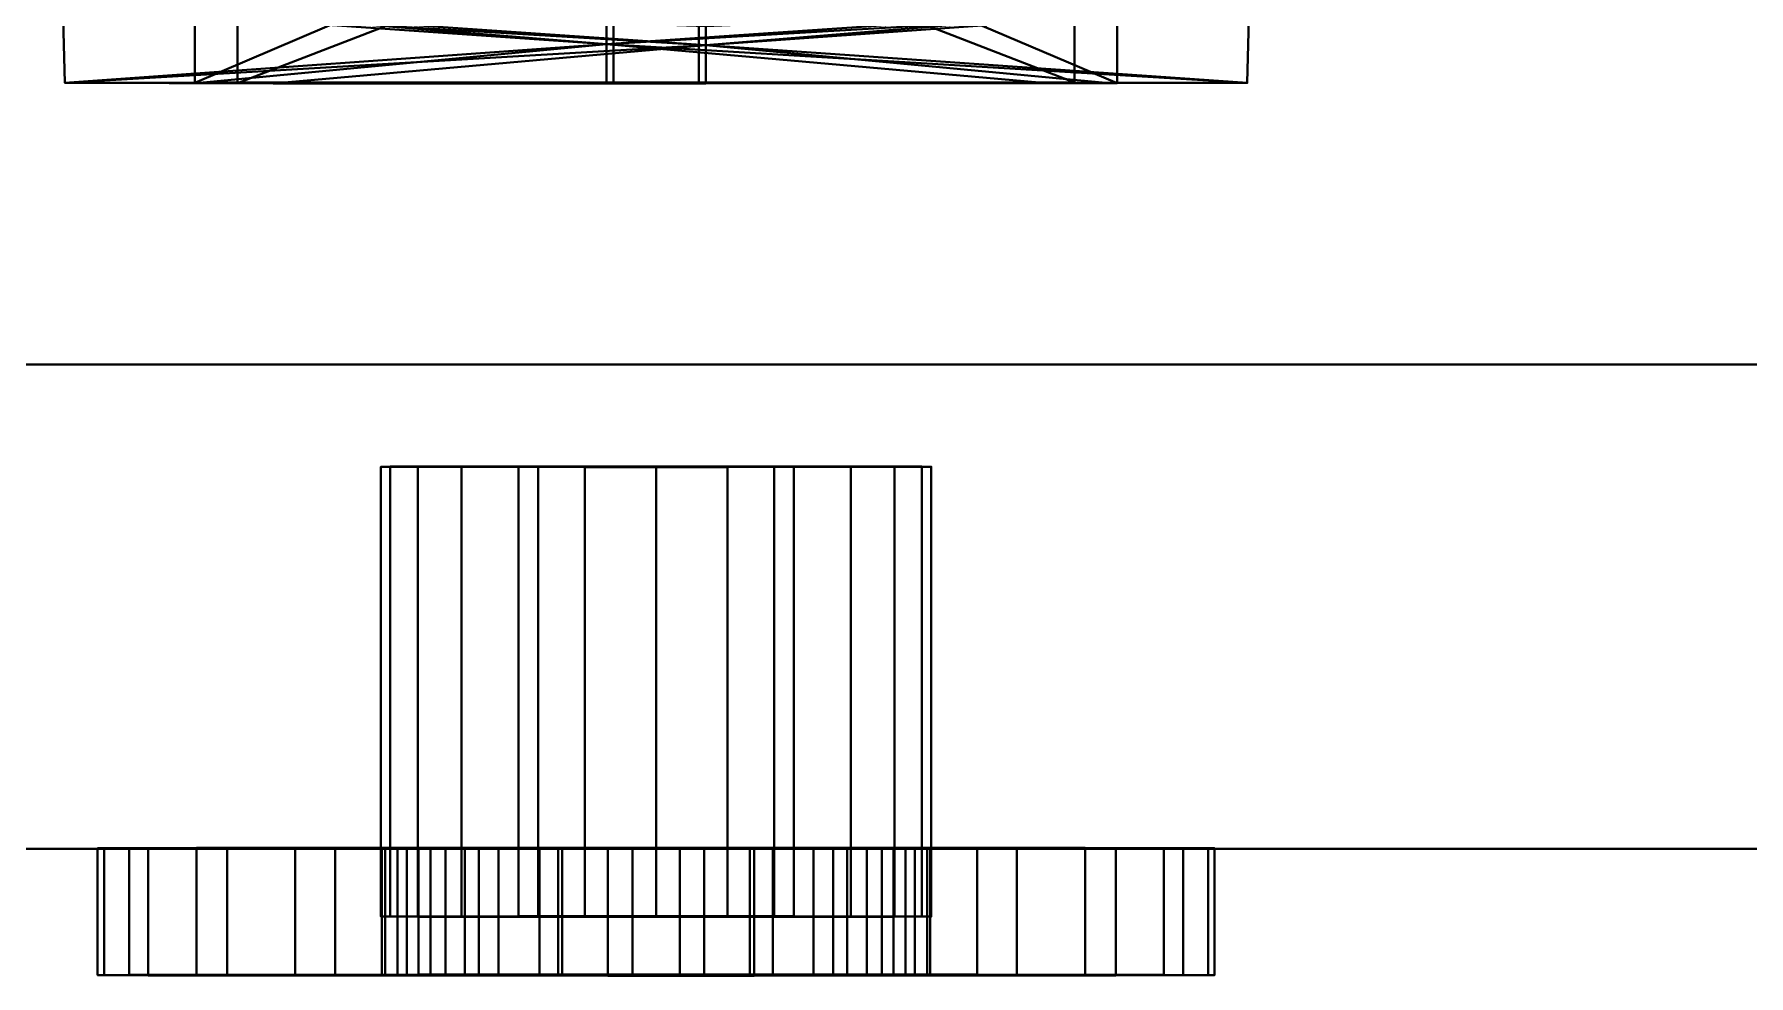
# Model space of a CAD drawing. Header units: millimetres. Extents: x -1145 to -245, y -164 to 264.
# Drawn here: x -672.56 to -638.92, y -163.99 to -145.52 of the extents above; entities that cross this region are included whole.
import ezdxf

# ---------------------------------------------------------------- set-up
doc = ezdxf.new("R2010")
doc.units = ezdxf.units.MM
doc.layers.add('A-GENM', color=7, linetype='Continuous', lineweight=40)

msp = doc.modelspace()

# ---------------------------------------------------------------- meshes
at = {"layer": 'A-GENM', "color": 45, "true_color": 0xad8360}
mesh = msp.add_polyface(dxfattribs=at)
corners = [(-245, -161.5, 725), (-245, 263.5, 725), (-1145, 263.5, 725), (-1145, -161.5, 725)]
mesh.append_faces([[corners[k] for k in face] for face in [(1, 2, 3, 0)]], dxfattribs={"color": 45})
mesh = msp.add_polyface(dxfattribs=at)
corners = [(-245, 263.5, 700), (-245, -161.5, 700), (-1145, -161.5, 700), (-1145, 263.5, 700)]
mesh.append_faces([[corners[k] for k in face] for face in [(2, 3, 0, 1)]], dxfattribs={"color": 45})
at = {"layer": 'A-GENM', "color": 254, "true_color": 0xced2d5}
mesh = msp.add_polyface(dxfattribs=at)
corners = [(-661.199, -146.467, 660.251), (-661.199, -144.717, 660.253), (-661.199, -142.967, 660.255), (-661.199, -141.217, 660.256), (-661.199, -139.467, 660.258), (-669.411, -139.473, 665.964), (-668.575, -139.483, 675.929), (-659.527, -139.488, 680.188), (-659.527, -141.238, 680.186), (-659.527, -142.988, 680.185), (-659.527, -144.738, 680.183), (-659.527, -146.488, 680.181), (-668.575, -146.483, 675.922), (-669.411, -146.473, 665.957)]
mesh.append_faces([[corners[k] for k in face] for face in [(12, 6, 9), (2, 5, 13)]], dxfattribs={"vtx0": -1, "vtx1": -1, "vtx2": -1, "color": 254})
mesh.append_faces([[corners[k] for k in face] for face in [(5, 6, 12, 13)]], dxfattribs={"vtx1": -1, "vtx3": -1, "color": 254})
mesh.append_faces([[corners[k] for k in face] for face in [(10, 11, 12, 9), (3, 4, 5, 2)]], dxfattribs={"vtx2": -1, "color": 254})
mesh.append_faces([[corners[k] for k in face] for face in [(6, 7, 8, 9), (13, 0, 1, 2)]], dxfattribs={"vtx3": -1, "color": 254})
mesh = msp.add_polyface(dxfattribs=at)
corners = [(-659.527, -139.488, 680.188), (-651.315, -139.482, 674.482), (-652.151, -139.472, 664.517), (-661.199, -139.467, 660.258), (-661.199, -141.217, 660.256), (-661.199, -142.967, 660.255), (-661.199, -144.717, 660.253), (-661.199, -146.467, 660.251), (-652.151, -146.472, 664.51), (-651.315, -146.482, 674.475), (-659.527, -146.488, 680.181), (-659.527, -144.738, 680.183), (-659.527, -142.988, 680.185), (-659.527, -141.238, 680.186)]
mesh.append_faces([[corners[k] for k in face] for face in [(8, 5, 6, 7)]], dxfattribs={"vtx0": -1, "color": 254})
mesh.append_faces([[corners[k] for k in face] for face in [(8, 2, 5), (12, 1, 9)]], dxfattribs={"vtx0": -1, "vtx1": -1, "vtx2": -1, "color": 254})
mesh.append_faces([[corners[k] for k in face] for face in [(2, 8, 9, 1)]], dxfattribs={"vtx0": -1, "vtx2": -1, "color": 254})
mesh.append_faces([[corners[k] for k in face] for face in [(13, 0, 1, 12)]], dxfattribs={"vtx2": -1, "color": 254})
mesh.append_faces([[corners[k] for k in face] for face in [(2, 3, 4, 5), (9, 10, 11, 12)]], dxfattribs={"vtx3": -1, "color": 254})
at = {"layer": 'A-GENM', "color": 45, "true_color": 0xad8360}
mesh = msp.add_polyface(dxfattribs=at)
corners = [(-245, -142.5, 37.475), (-245, -161.5, 37.475), (-693.32, -161.5, 37.475), (-693.32, -142.5, 37.475)]
mesh.append_faces([[corners[k] for k in face] for face in [(3, 0, 1, 2)]], dxfattribs={"color": 45})
mesh = msp.add_polyface(dxfattribs=at)
corners = [(-245, -152, 692.5), (-245, -142.5, 685), (-693.32, -142.5, 685), (-693.32, -152, 692.5)]
mesh.append_faces([[corners[k] for k in face] for face in [(0, 1, 2, 3)]], dxfattribs={"color": 45})
at = {"layer": 'A-GENM', "color": 254, "true_color": 0xced2d5}
mesh = msp.add_polyface(dxfattribs=at)
corners = [(-670.524, -144.972, 664.541), (-666.669, -144.967, 660.434), (-661.336, -144.966, 658.619), (-661.336, -145.341, 658.618), (-661.336, -145.716, 658.618), (-661.336, -146.091, 658.618), (-661.336, -146.466, 658.617), (-669.252, -146.47, 662.702), (-671.962, -146.478, 671.189), (-667.877, -146.487, 679.105), (-659.39, -146.489, 681.815), (-659.39, -146.114, 681.815), (-659.39, -145.739, 681.816), (-659.39, -145.364, 681.816), (-659.39, -144.989, 681.816), (-659.794, -144.989, 681.843), (-660.198, -144.989, 681.856), (-666.039, -144.988, 680.379), (-670.36, -144.984, 676.179), (-672.001, -144.978, 670.382)]
mesh.append_faces([[corners[k] for k in face] for face in [(13, 18, 12), (9, 12, 8), (1, 3, 0), (4, 0, 3)]], dxfattribs={"vtx0": -1, "vtx1": -1, "color": 254})
mesh.append_faces([[corners[k] for k in face] for face in [(8, 19, 4), (19, 8, 12)]], dxfattribs={"vtx0": -1, "vtx1": -1, "vtx2": -1, "color": 254})
mesh.append_faces([[corners[k] for k in face] for face in [(12, 18, 19), (4, 19, 0)]], dxfattribs={"vtx0": -1, "vtx2": -1, "color": 254})
mesh.append_faces([[corners[k] for k in face] for face in [(14, 15, 13)]], dxfattribs={"vtx1": -1, "color": 254})
mesh.append_faces([[corners[k] for k in face] for face in [(17, 18, 13), (16, 17, 13), (15, 16, 13), (7, 8, 4)]], dxfattribs={"vtx1": -1, "vtx2": -1, "color": 254})
mesh.append_faces([[corners[k] for k in face] for face in [(1, 2, 3), (5, 6, 7, 4)]], dxfattribs={"vtx2": -1, "color": 254})
mesh.append_faces([[corners[k] for k in face] for face in [(9, 10, 11, 12)]], dxfattribs={"vtx3": -1, "color": 254})
mesh = msp.add_polyface(dxfattribs=at)
corners = [(-661.336, -146.466, 658.617), (-661.336, -146.091, 658.618), (-661.336, -145.716, 658.618), (-661.336, -145.341, 658.618), (-661.336, -144.966, 658.619), (-660.932, -144.966, 658.592), (-660.528, -144.966, 658.579), (-654.687, -144.967, 660.056), (-650.366, -144.971, 664.256), (-648.725, -144.977, 670.053), (-650.201, -144.983, 675.894), (-654.057, -144.988, 680.001), (-659.39, -144.989, 681.816), (-659.39, -145.364, 681.816), (-659.39, -145.739, 681.816), (-659.39, -146.114, 681.815), (-659.39, -146.489, 681.815), (-651.473, -146.485, 677.73), (-648.764, -146.476, 669.243), (-652.849, -146.468, 661.327)]
mesh.append_faces([[corners[k] for k in face] for face in [(3, 8, 2), (11, 13, 10), (14, 10, 13)]], dxfattribs={"vtx0": -1, "vtx1": -1, "color": 254})
mesh.append_faces([[corners[k] for k in face] for face in [(18, 9, 14), (9, 18, 2)]], dxfattribs={"vtx0": -1, "vtx1": -1, "vtx2": -1, "color": 254})
mesh.append_faces([[corners[k] for k in face] for face in [(2, 18, 19), (2, 8, 9), (14, 9, 10)]], dxfattribs={"vtx0": -1, "vtx2": -1, "color": 254})
mesh.append_faces([[corners[k] for k in face] for face in [(4, 5, 3)]], dxfattribs={"vtx1": -1, "color": 254})
mesh.append_faces([[corners[k] for k in face] for face in [(7, 8, 3), (6, 7, 3), (5, 6, 3), (17, 18, 14)]], dxfattribs={"vtx1": -1, "vtx2": -1, "color": 254})
mesh.append_faces([[corners[k] for k in face] for face in [(11, 12, 13), (15, 16, 17, 14)]], dxfattribs={"vtx2": -1, "color": 254})
mesh.append_faces([[corners[k] for k in face] for face in [(19, 0, 1, 2)]], dxfattribs={"vtx3": -1, "color": 254})
mesh = msp.add_polyface(dxfattribs=at)
corners = [(-661.336, -146.466, 658.617), (-652.849, -146.468, 661.327), (-648.764, -146.476, 669.243), (-651.473, -146.485, 677.73), (-659.39, -146.489, 681.815), (-667.877, -146.487, 679.105), (-671.962, -146.478, 671.189), (-669.252, -146.47, 662.702), (-659.527, -146.488, 680.181), (-651.315, -146.482, 674.475), (-652.151, -146.472, 664.51), (-661.199, -146.467, 660.251), (-669.411, -146.473, 665.957), (-668.575, -146.483, 675.922)]
mesh.append_faces([[corners[k] for k in face] for face in [(6, 13, 5), (10, 2, 9), (2, 10, 1), (7, 12, 6)]], dxfattribs={"vtx0": -1, "vtx1": -1, "color": 254})
mesh.append_faces([[corners[k] for k in face] for face in [(9, 2, 3), (8, 4, 5, 13), (1, 10, 11, 0), (6, 12, 13)]], dxfattribs={"vtx0": -1, "vtx2": -1, "color": 254})
mesh.append_faces([[corners[k] for k in face] for face in [(8, 9, 3, 4), (11, 12, 7, 0)]], dxfattribs={"vtx1": -1, "vtx3": -1, "color": 254})
at = {"layer": 'A-GENM', "color": 45, "true_color": 0xad8360}
mesh = msp.add_polyface(dxfattribs=at)
corners = [(-245, -161.5, 692.5), (-245, -152, 692.5), (-693.32, -152, 692.5), (-693.32, -161.5, 692.5)]
mesh.append_faces([[corners[k] for k in face] for face in [(3, 0, 1, 2)]], dxfattribs={"color": 45})
at = {"layer": 'A-GENM', "color": 254, "true_color": 0xced2d5}
mesh = msp.add_polyface(dxfattribs=at)
corners = [(-660.363, -154.011, 675.628), (-658.965, -154.011, 675.444), (-657.663, -154.01, 674.905), (-656.544, -154.009, 674.047), (-655.686, -154.008, 672.928), (-655.147, -154.007, 671.626), (-654.963, -154.005, 670.228), (-655.147, -154.004, 668.831), (-655.686, -154.002, 667.528), (-656.544, -154.001, 666.41), (-657.663, -154, 665.552), (-658.965, -154, 665.012), (-660.363, -154, 664.828), (-661.76, -154, 665.012), (-663.063, -154, 665.552), (-664.181, -154.001, 666.41), (-665.039, -154.002, 667.528), (-665.579, -154.004, 668.831), (-665.763, -154.005, 670.228), (-665.579, -154.007, 671.626), (-665.039, -154.008, 672.928), (-664.181, -154.009, 674.047), (-663.063, -154.01, 674.905), (-661.76, -154.011, 675.444), (-662.68, -154.008, 673.405), (-662.68, -154.002, 666.696), (-660.363, -154.002, 666.696), (-658.045, -154.002, 666.696), (-658.045, -154.008, 673.405), (-660.363, -154.008, 673.405)]
mesh.append_faces([[corners[k] for k in face] for face in [(19, 24, 18), (22, 24, 21), (27, 11, 26), (7, 27, 6)]], dxfattribs={"vtx0": -1, "vtx1": -1, "color": 254})
mesh.append_faces([[corners[k] for k in face] for face in [(24, 22, 23, 29), (25, 17, 18, 24), (25, 14, 15), (28, 2, 3), (28, 5, 6, 27)]], dxfattribs={"vtx0": -1, "vtx2": -1, "color": 254})
mesh.append_faces([[corners[k] for k in face] for face in [(24, 19, 20, 21), (29, 23, 0, 1), (28, 3, 4, 5), (27, 7, 8, 9)]], dxfattribs={"vtx0": -1, "vtx3": -1, "color": 254})
mesh.append_faces([[corners[k] for k in face] for face in [(16, 17, 25, 15), (12, 13, 26, 11), (10, 11, 27, 9)]], dxfattribs={"vtx1": -1, "vtx2": -1, "color": 254})
mesh.append_faces([[corners[k] for k in face] for face in [(25, 26, 13, 14), (28, 29, 1, 2)]], dxfattribs={"vtx1": -1, "vtx3": -1, "color": 254})
mesh = msp.add_polyface(dxfattribs=at)
corners = [(-660.363, -162.823, 664.819), (-661.76, -162.823, 665.003), (-663.063, -162.824, 665.543), (-664.181, -162.825, 666.401), (-665.039, -162.826, 667.519), (-665.579, -162.827, 668.822), (-665.763, -162.829, 670.219), (-665.579, -162.83, 671.617), (-665.039, -162.832, 672.919), (-664.181, -162.833, 674.038), (-663.063, -162.834, 674.896), (-661.76, -162.834, 675.435), (-660.363, -162.834, 675.619), (-660.363, -154.011, 675.628), (-661.76, -154.011, 675.444), (-663.063, -154.01, 674.905), (-664.181, -154.009, 674.047), (-665.039, -154.008, 672.928), (-665.579, -154.007, 671.626), (-665.763, -154.005, 670.228), (-665.579, -154.004, 668.831), (-665.039, -154.002, 667.528), (-664.181, -154.001, 666.41), (-663.063, -154, 665.552), (-661.76, -154, 665.012), (-660.363, -154, 664.828)]
mesh.append_faces([[corners[k] for k in face] for face in [(13, 14, 11, 12), (0, 1, 24, 25)]], dxfattribs={"vtx1": -1, "color": 254})
mesh.append_faces([[corners[k] for k in face] for face in [(14, 15, 10, 11), (16, 17, 8, 9), (15, 16, 9, 10), (17, 18, 7, 8), (6, 7, 18, 19), (19, 20, 5, 6), (20, 21, 4, 5), (22, 23, 2, 3), (21, 22, 3, 4), (23, 24, 1, 2)]], dxfattribs={"vtx1": -1, "vtx3": -1, "color": 254})
mesh = msp.add_polyface(dxfattribs=at)
corners = [(-662.68, -162.825, 666.687), (-660.363, -162.825, 666.687), (-660.363, -154.002, 666.696), (-662.68, -154.002, 666.696)]
mesh.append_faces([[corners[k] for k in face] for face in [(0, 1, 2, 3)]], dxfattribs={"color": 254})
mesh = msp.add_polyface(dxfattribs=at)
corners = [(-662.68, -162.832, 673.396), (-662.68, -162.825, 666.687), (-662.68, -154.002, 666.696), (-662.68, -154.008, 673.405)]
mesh.append_faces([[corners[k] for k in face] for face in [(3, 0, 1, 2)]], dxfattribs={"color": 254})
mesh = msp.add_polyface(dxfattribs=at)
corners = [(-660.363, -162.832, 673.396), (-662.68, -162.832, 673.396), (-662.68, -154.008, 673.405), (-660.363, -154.008, 673.405)]
mesh.append_faces([[corners[k] for k in face] for face in [(0, 1, 2, 3)]], dxfattribs={"color": 254})
mesh = msp.add_polyface(dxfattribs=at)
corners = [(-660.363, -162.834, 675.619), (-658.965, -162.834, 675.435), (-657.663, -162.834, 674.896), (-656.544, -162.833, 674.038), (-655.686, -162.832, 672.919), (-655.147, -162.83, 671.617), (-654.963, -162.829, 670.219), (-655.147, -162.827, 668.822), (-655.686, -162.826, 667.519), (-656.544, -162.825, 666.401), (-657.663, -162.824, 665.543), (-658.965, -162.823, 665.003), (-660.363, -162.823, 664.819), (-660.363, -154, 664.828), (-658.965, -154, 665.012), (-657.663, -154, 665.552), (-656.544, -154.001, 666.41), (-655.686, -154.002, 667.528), (-655.147, -154.004, 668.831), (-654.963, -154.005, 670.228), (-655.147, -154.007, 671.626), (-655.686, -154.008, 672.928), (-656.544, -154.009, 674.047), (-657.663, -154.01, 674.905), (-658.965, -154.011, 675.444), (-660.363, -154.011, 675.628)]
mesh.append_faces([[corners[k] for k in face] for face in [(13, 14, 11, 12), (0, 1, 24, 25)]], dxfattribs={"vtx1": -1, "color": 254})
mesh.append_faces([[corners[k] for k in face] for face in [(14, 15, 10, 11), (16, 17, 8, 9), (15, 16, 9, 10), (17, 18, 7, 8), (6, 7, 18, 19), (19, 20, 5, 6), (20, 21, 4, 5), (22, 23, 2, 3), (21, 22, 3, 4), (23, 24, 1, 2)]], dxfattribs={"vtx1": -1, "vtx3": -1, "color": 254})
mesh = msp.add_polyface(dxfattribs=at)
corners = [(-660.363, -162.825, 666.687), (-658.045, -162.825, 666.687), (-658.045, -154.002, 666.696), (-660.363, -154.002, 666.696)]
mesh.append_faces([[corners[k] for k in face] for face in [(0, 1, 2, 3)]], dxfattribs={"color": 254})
mesh = msp.add_polyface(dxfattribs=at)
corners = [(-658.045, -162.832, 673.396), (-660.363, -162.832, 673.396), (-660.363, -154.008, 673.405), (-658.045, -154.008, 673.405)]
mesh.append_faces([[corners[k] for k in face] for face in [(0, 1, 2, 3)]], dxfattribs={"color": 254})
mesh = msp.add_polyface(dxfattribs=at)
corners = [(-658.045, -162.825, 666.687), (-658.045, -162.832, 673.396), (-658.045, -154.008, 673.405), (-658.045, -154.002, 666.696)]
mesh.append_faces([[corners[k] for k in face] for face in [(0, 1, 2, 3)]], dxfattribs={"color": 254})
at = {"layer": 'A-GENM', "color": 45, "true_color": 0xad8360}
mesh = msp.add_polyface(dxfattribs=at)
corners = [(-1145, -161.5, 700), (-245, -161.5, 700), (-245, -161.5, 725), (-1145, -161.5, 725)]
mesh.append_faces([[corners[k] for k in face] for face in [(0, 1, 2, 3)]], dxfattribs={"color": 45})
mesh = msp.add_polyface(dxfattribs=at)
corners = [(-245, -161.5, 37.475), (-245, -161.5, 692.5), (-693.32, -161.5, 692.5), (-693.32, -161.5, 37.475)]
mesh.append_faces([[corners[k] for k in face] for face in [(0, 1, 2, 3)]], dxfattribs={"color": 45})
at = {"layer": 'A-GENM', "color": 254, "true_color": 0xced2d5}
mesh = msp.add_polyface(dxfattribs=at)
corners = [(-661.309, -161.5, 681.16), (-658.44, -161.5, 681.031), (-655.702, -161.499, 680.164), (-653.282, -161.497, 678.619), (-651.345, -161.495, 676.499), (-650.022, -161.493, 673.95), (-649.404, -161.49, 671.146), (-649.532, -161.487, 668.278), (-650.399, -161.484, 665.54), (-651.945, -161.482, 663.12), (-654.064, -161.48, 661.182), (-656.613, -161.478, 659.86), (-659.417, -161.478, 659.241), (-662.286, -161.478, 659.37), (-665.024, -161.479, 660.237), (-667.444, -161.48, 661.783), (-669.381, -161.482, 663.902), (-670.704, -161.485, 666.451), (-671.322, -161.488, 669.255), (-671.193, -161.491, 672.124), (-670.327, -161.494, 674.861), (-668.781, -161.496, 677.281), (-666.661, -161.498, 679.219), (-664.113, -161.499, 680.542), (-659.899, -161.483, 664.821), (-658.522, -161.484, 665.124), (-657.271, -161.484, 665.774), (-656.23, -161.485, 666.725), (-655.472, -161.486, 667.913), (-655.046, -161.488, 669.257), (-654.983, -161.489, 670.665), (-655.286, -161.491, 672.041), (-655.936, -161.492, 673.293), (-656.887, -161.493, 674.333), (-658.075, -161.494, 675.092), (-659.419, -161.494, 675.517), (-660.827, -161.494, 675.581), (-662.204, -161.494, 675.277), (-663.455, -161.493, 674.628), (-664.495, -161.492, 673.677), (-665.254, -161.491, 672.489), (-665.68, -161.49, 671.145), (-665.743, -161.488, 669.736), (-665.439, -161.487, 668.36), (-664.79, -161.486, 667.109), (-663.839, -161.485, 666.068), (-662.651, -161.484, 665.309), (-661.307, -161.483, 664.884)]
mesh.append_faces([[corners[k] for k in face] for face in [(19, 42, 18), (39, 22, 38), (45, 16, 44), (32, 4, 31), (3, 33, 2), (11, 26, 10), (29, 7, 28)]], dxfattribs={"vtx0": -1, "vtx1": -1, "color": 254})
mesh.append_faces([[corners[k] for k in face] for face in [(43, 17, 18, 42), (44, 16, 17, 43), (35, 0, 1, 34), (2, 33, 34, 1), (5, 30, 31, 4), (30, 5, 6), (8, 27, 28, 7), (27, 8, 9)]], dxfattribs={"vtx0": -1, "vtx2": -1, "color": 254})
mesh.append_faces([[corners[k] for k in face] for face in [(35, 36, 0)]], dxfattribs={"vtx1": -1, "vtx2": -1, "color": 254})
mesh.append_faces([[corners[k] for k in face] for face in [(40, 41, 20, 21), (41, 42, 19, 20), (21, 22, 39, 40), (36, 37, 23, 0), (37, 38, 22, 23), (15, 16, 45, 46), (14, 15, 46, 47), (47, 24, 13, 14), (12, 13, 24, 25), (32, 33, 3, 4), (26, 27, 9, 10), (11, 12, 25, 26), (6, 7, 29, 30)]], dxfattribs={"vtx1": -1, "vtx3": -1, "color": 254})
mesh = msp.add_polyface(dxfattribs=at)
corners = [(-659.417, -163.966, 659.239), (-662.286, -163.966, 659.367), (-665.024, -163.967, 660.234), (-667.444, -163.969, 661.78), (-669.381, -163.971, 663.899), (-670.704, -163.974, 666.448), (-671.322, -163.977, 669.252), (-671.193, -163.979, 672.121), (-670.327, -163.982, 674.859), (-668.781, -163.985, 677.279), (-666.661, -163.987, 679.216), (-664.113, -163.988, 680.539), (-661.309, -163.989, 681.157), (-661.309, -161.5, 681.16), (-664.113, -161.499, 680.542), (-666.661, -161.498, 679.219), (-668.781, -161.496, 677.281), (-670.327, -161.494, 674.861), (-671.193, -161.491, 672.124), (-671.322, -161.488, 669.255), (-670.704, -161.485, 666.451), (-669.381, -161.482, 663.902), (-667.444, -161.48, 661.783), (-665.024, -161.479, 660.237), (-662.286, -161.478, 659.37), (-659.417, -161.478, 659.241)]
mesh.append_faces([[corners[k] for k in face] for face in [(13, 14, 11, 12), (0, 1, 24, 25)]], dxfattribs={"vtx1": -1, "color": 254})
mesh.append_faces([[corners[k] for k in face] for face in [(14, 15, 10, 11), (16, 17, 8, 9), (15, 16, 9, 10), (17, 18, 7, 8), (6, 7, 18, 19), (19, 20, 5, 6), (20, 21, 4, 5), (22, 23, 2, 3), (21, 22, 3, 4), (23, 24, 1, 2)]], dxfattribs={"vtx1": -1, "vtx3": -1, "color": 254})
mesh = msp.add_polyface(dxfattribs=at)
corners = [(-660.827, -163.983, 675.578), (-662.204, -163.983, 675.275), (-663.455, -163.982, 674.625), (-664.495, -163.981, 673.674), (-665.254, -163.98, 672.486), (-665.68, -163.978, 671.142), (-665.743, -163.977, 669.734), (-665.439, -163.976, 668.357), (-664.79, -163.974, 667.106), (-663.839, -163.973, 666.066), (-662.651, -163.972, 665.307), (-661.307, -163.972, 664.881), (-659.899, -163.972, 664.818), (-659.899, -161.483, 664.821), (-661.307, -161.483, 664.884), (-662.651, -161.484, 665.309), (-663.839, -161.485, 666.068), (-664.79, -161.486, 667.109), (-665.439, -161.487, 668.36), (-665.743, -161.488, 669.736), (-665.68, -161.49, 671.145), (-665.254, -161.491, 672.489), (-664.495, -161.492, 673.677), (-663.455, -161.493, 674.628), (-662.204, -161.494, 675.277), (-660.827, -161.494, 675.581)]
mesh.append_faces([[corners[k] for k in face] for face in [(14, 11, 12, 13), (1, 24, 25, 0)]], dxfattribs={"vtx0": -1, "color": 254})
mesh.append_faces([[corners[k] for k in face] for face in [(15, 10, 11, 14), (17, 8, 9, 16), (16, 9, 10, 15), (18, 7, 8, 17), (7, 18, 19, 6), (20, 5, 6, 19), (21, 4, 5, 20), (23, 2, 3, 22), (22, 3, 4, 21), (24, 1, 2, 23)]], dxfattribs={"vtx0": -1, "vtx2": -1, "color": 254})
mesh = msp.add_polyface(dxfattribs=at)
corners = [(-661.309, -163.989, 681.157), (-658.44, -163.989, 681.029), (-655.702, -163.988, 680.162), (-653.282, -163.986, 678.616), (-651.345, -163.984, 676.497), (-650.022, -163.981, 673.948), (-649.404, -163.978, 671.144), (-649.532, -163.976, 668.275), (-650.399, -163.973, 665.537), (-651.945, -163.97, 663.117), (-654.064, -163.968, 661.18), (-656.613, -163.967, 659.857), (-659.417, -163.966, 659.239), (-659.417, -161.478, 659.241), (-656.613, -161.478, 659.86), (-654.064, -161.48, 661.182), (-651.945, -161.482, 663.12), (-650.399, -161.484, 665.54), (-649.532, -161.487, 668.278), (-649.404, -161.49, 671.146), (-650.022, -161.493, 673.95), (-651.345, -161.495, 676.499), (-653.282, -161.497, 678.619), (-655.702, -161.499, 680.164), (-658.44, -161.5, 681.031), (-661.309, -161.5, 681.16)]
mesh.append_faces([[corners[k] for k in face] for face in [(13, 14, 11, 12), (0, 1, 24, 25)]], dxfattribs={"vtx1": -1, "color": 254})
mesh.append_faces([[corners[k] for k in face] for face in [(14, 15, 10, 11), (16, 17, 8, 9), (15, 16, 9, 10), (17, 18, 7, 8), (6, 7, 18, 19), (19, 20, 5, 6), (20, 21, 4, 5), (22, 23, 2, 3), (21, 22, 3, 4), (23, 24, 1, 2)]], dxfattribs={"vtx1": -1, "vtx3": -1, "color": 254})
mesh = msp.add_polyface(dxfattribs=at)
corners = [(-659.899, -163.972, 664.818), (-658.522, -163.972, 665.122), (-657.271, -163.973, 665.771), (-656.23, -163.974, 666.722), (-655.472, -163.975, 667.91), (-655.046, -163.977, 669.254), (-654.983, -163.978, 670.662), (-655.286, -163.979, 672.039), (-655.936, -163.981, 673.29), (-656.887, -163.982, 674.331), (-658.075, -163.982, 675.089), (-659.419, -163.983, 675.515), (-660.827, -163.983, 675.578), (-660.827, -161.494, 675.581), (-659.419, -161.494, 675.517), (-658.075, -161.494, 675.092), (-656.887, -161.493, 674.333), (-655.936, -161.492, 673.293), (-655.286, -161.491, 672.041), (-654.983, -161.489, 670.665), (-655.046, -161.488, 669.257), (-655.472, -161.486, 667.913), (-656.23, -161.485, 666.725), (-657.271, -161.484, 665.774), (-658.522, -161.484, 665.124), (-659.899, -161.483, 664.821)]
mesh.append_faces([[corners[k] for k in face] for face in [(14, 11, 12, 13), (1, 24, 25, 0)]], dxfattribs={"vtx0": -1, "color": 254})
mesh.append_faces([[corners[k] for k in face] for face in [(15, 10, 11, 14), (17, 8, 9, 16), (16, 9, 10, 15), (18, 7, 8, 17), (7, 18, 19, 6), (20, 5, 6, 19), (21, 4, 5, 20), (23, 2, 3, 22), (22, 3, 4, 21), (24, 1, 2, 23)]], dxfattribs={"vtx0": -1, "vtx2": -1, "color": 254})
mesh = msp.add_polyface(dxfattribs=at)
corners = [(-660.363, -162.834, 675.619), (-661.76, -162.834, 675.435), (-663.063, -162.834, 674.896), (-664.181, -162.833, 674.038), (-665.039, -162.832, 672.919), (-665.579, -162.83, 671.617), (-665.763, -162.829, 670.219), (-665.579, -162.827, 668.822), (-665.039, -162.826, 667.519), (-664.181, -162.825, 666.401), (-663.063, -162.824, 665.543), (-661.76, -162.823, 665.003), (-660.363, -162.823, 664.819), (-658.965, -162.823, 665.003), (-657.663, -162.824, 665.543), (-656.544, -162.825, 666.401), (-655.686, -162.826, 667.519), (-655.147, -162.827, 668.822), (-654.963, -162.829, 670.219), (-655.147, -162.83, 671.617), (-655.686, -162.832, 672.919), (-656.544, -162.833, 674.038), (-657.663, -162.834, 674.896), (-658.965, -162.834, 675.435), (-662.68, -162.832, 673.396), (-660.363, -162.832, 673.396), (-658.045, -162.832, 673.396), (-658.045, -162.825, 666.687), (-660.363, -162.825, 666.687), (-662.68, -162.825, 666.687)]
mesh.append_faces([[corners[k] for k in face] for face in [(19, 26, 18), (22, 26, 21), (29, 11, 28)]], dxfattribs={"vtx0": -1, "vtx1": -1, "color": 254})
mesh.append_faces([[corners[k] for k in face] for face in [(26, 22, 23, 25), (27, 17, 18, 26), (27, 14, 15), (24, 2, 3), (24, 5, 6, 29), (29, 6, 7)]], dxfattribs={"vtx0": -1, "vtx2": -1, "color": 254})
mesh.append_faces([[corners[k] for k in face] for face in [(26, 19, 20, 21), (25, 23, 0, 1), (24, 3, 4, 5), (29, 7, 8, 9)]], dxfattribs={"vtx0": -1, "vtx3": -1, "color": 254})
mesh.append_faces([[corners[k] for k in face] for face in [(16, 17, 27, 15), (12, 13, 28, 11), (10, 11, 29, 9)]], dxfattribs={"vtx1": -1, "vtx2": -1, "color": 254})
mesh.append_faces([[corners[k] for k in face] for face in [(27, 28, 13, 14), (24, 25, 1, 2)]], dxfattribs={"vtx1": -1, "vtx3": -1, "color": 254})
mesh = msp.add_polyface(dxfattribs=at)
corners = [(-661.309, -163.989, 681.157), (-664.113, -163.988, 680.539), (-666.661, -163.987, 679.216), (-668.781, -163.985, 677.279), (-670.327, -163.982, 674.859), (-671.193, -163.979, 672.121), (-671.322, -163.977, 669.252), (-670.704, -163.974, 666.448), (-669.381, -163.971, 663.899), (-667.444, -163.969, 661.78), (-665.024, -163.967, 660.234), (-662.286, -163.966, 659.367), (-659.417, -163.966, 659.239), (-656.613, -163.967, 659.857), (-654.064, -163.968, 661.18), (-651.945, -163.97, 663.117), (-650.399, -163.973, 665.537), (-649.532, -163.976, 668.275), (-649.404, -163.978, 671.144), (-650.022, -163.981, 673.948), (-651.345, -163.984, 676.497), (-653.282, -163.986, 678.616), (-655.702, -163.988, 680.162), (-658.44, -163.989, 681.029), (-659.899, -163.972, 664.818), (-661.307, -163.972, 664.881), (-662.651, -163.972, 665.307), (-663.839, -163.973, 666.066), (-664.79, -163.974, 667.106), (-665.439, -163.976, 668.357), (-665.743, -163.977, 669.734), (-665.68, -163.978, 671.142), (-665.254, -163.98, 672.486), (-664.495, -163.981, 673.674), (-663.455, -163.982, 674.625), (-662.204, -163.983, 675.275), (-660.827, -163.983, 675.578), (-659.419, -163.983, 675.515), (-658.075, -163.982, 675.089), (-656.887, -163.982, 674.331), (-655.936, -163.981, 673.29), (-655.286, -163.979, 672.039), (-654.983, -163.978, 670.662), (-655.046, -163.977, 669.254), (-655.472, -163.975, 667.91), (-656.23, -163.974, 666.722), (-657.271, -163.973, 665.771), (-658.522, -163.972, 665.122)]
mesh.append_faces([[corners[k] for k in face] for face in [(19, 42, 18), (39, 22, 38), (45, 16, 44), (32, 4, 31), (3, 33, 2), (11, 26, 10), (29, 7, 28)]], dxfattribs={"vtx0": -1, "vtx1": -1, "color": 254})
mesh.append_faces([[corners[k] for k in face] for face in [(43, 17, 18, 42), (44, 16, 17, 43), (35, 0, 1, 34), (2, 33, 34, 1), (5, 30, 31, 4), (30, 5, 6), (8, 27, 28, 7), (27, 8, 9)]], dxfattribs={"vtx0": -1, "vtx2": -1, "color": 254})
mesh.append_faces([[corners[k] for k in face] for face in [(35, 36, 0)]], dxfattribs={"vtx1": -1, "vtx2": -1, "color": 254})
mesh.append_faces([[corners[k] for k in face] for face in [(40, 41, 20, 21), (41, 42, 19, 20), (21, 22, 39, 40), (36, 37, 23, 0), (37, 38, 22, 23), (15, 16, 45, 46), (14, 15, 46, 47), (47, 24, 13, 14), (12, 13, 24, 25), (32, 33, 3, 4), (26, 27, 9, 10), (11, 12, 25, 26), (6, 7, 29, 30)]], dxfattribs={"vtx1": -1, "vtx3": -1, "color": 254})

doc.saveas('drawing.dxf')
